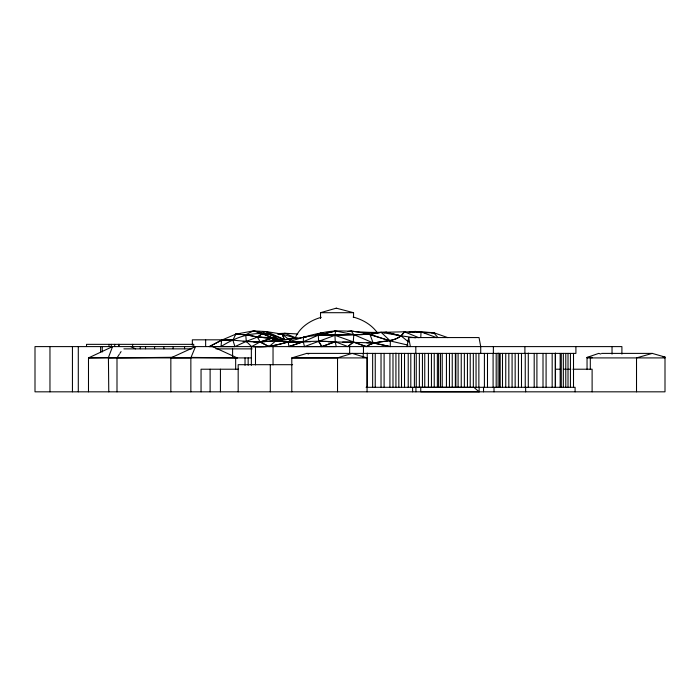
<?xml version="1.0" encoding="UTF-8"?>
<svg xmlns="http://www.w3.org/2000/svg" width="700" height="700" viewBox="0 0 700 700"><rect width="100%" height="100%" fill="white"/><g stroke="black" fill="none" stroke-linecap="round" stroke-linejoin="round"><path stroke-width="1.05" d="M327.994 341.749L373.118 342.886L390.276 346.605L390.32 340.961L381.141 332.369C360.841 333.55 340.576 328.064 320.442 333.156C297.325 337.067 275.642 349.519 251.598 346.57L246.286 341.408L245.744 334.74L253.453 330.899L266.385 331.572L282.284 334.171L295.54 338.126M420.77 337.531L421.041 331.914L414.942 331.459L408.922 332.141M303.284 342.09L303.529 336.998L318.342 335.195L335.589 331.012L353.789 334.626L362.381 334.626M272.178 335.072C254.109 330.47 236.162 336.901 220.972 346.596L234.894 346.605L246.286 341.416L232.925 340.165L221.673 340.165L220.972 346.605L209.3 346.605L221.673 340.165L235.751 334.171L253.453 330.899L272.178 335.081L284.287 339.509L282.284 334.171L278.014 334.171L282.284 334.171L284.926 333.27L297.771 333.988M406.98 346.605L408.678 337.566L479.028 337.566L480.725 346.605L480.725 353.395M108.771 391.825L108.421 357.525L112.56 346.605L88.489 357.91L88.489 391.825M170.844 357.91L190.855 357.831L195.492 346.605L170.844 357.91L170.844 391.825M295.697 336.831C300.562 326.743 310.721 320.197 321.283 317.319M116.996 391.825L116.996 357.91L119.324 354.296M119.901 353.395L121.065 351.584M447.834 337.627L433.685 332.701L404.408 331.8C395.946 345.152 377.694 338.301 366.424 346.605L334.959 335.309L318.342 335.178L303.284 341.749L288.908 346.605L288.295 342.09L292.049 338.345M418.81 337.689L404.408 331.8C395.929 345.135 377.694 338.301 366.424 346.605L353.264 342.09L342.685 342.09M340.183 335.309L318.342 335.309L320.442 333.156L323.488 333.305M310.441 341.749L288.295 342.09L269.098 346.605L260.059 341.959L275.949 340.734L288.295 342.125L318.631 341.18L335.274 341.749L347.953 346.605L353.264 342.081L353.789 334.626L351.164 330.899L348.066 331.45M347.953 346.605L353.264 342.09L353.264 342.877M251.598 346.605L260.059 341.976L273.009 337.794L276.832 339.185M209.3 346.588L221.673 340.165L232.925 340.165L235.751 334.171L239.873 334.005L235.751 334.189L235.751 334.74M412.956 332.369L414.942 331.459L433.685 332.701L437.929 337.549M412.93 332.255L414.942 331.459L421.041 331.914L436.678 337.645M243.206 341.408L246.286 341.408L257.591 336.998L262.185 333.611L272.178 335.081L278.189 339.325M404.408 331.8L381.141 332.369L369.906 334.303L334.959 335.309L304.483 346.605L288.908 346.535L303.284 341.749M315.543 334.898L320.442 333.156L320.442 333.839M289.1 339.036L291.06 338.581L286.142 339.71L271.425 338.354L260.059 341.976L246.286 341.408L246.286 341.976M291.795 391.825L291.795 357.91L337.531 357.858L352.196 353.395L367.054 357.91L367.054 391.825M575.907 346.605L575.907 353.395L306.74 353.395L291.795 357.91L367.054 357.91M320.512 318.509L320.512 312.699L336.245 308.175M621.906 354.148L621.906 346.605L35 346.605L35 391.825L665 391.825L665 357.053L652.251 353.395L636.519 357.91L636.519 391.825M587.046 369.574L587.046 357.42L598.719 353.395L600.819 353.99M592.025 357.91L592.025 357.42L590.301 357.91L590.301 369.574M384.151 332.797L386.207 332.255L401.056 335.869L415.555 337.776M318.631 341.749L318.342 335.195L335.589 331.012L334.959 335.309L335.274 342.09M351.164 330.899L369.906 334.285L381.141 332.369L386.207 332.255L401.056 335.869L408.485 341.915M277.821 339.386L266.385 331.572L263.156 331.957L266.385 331.572L284.287 339.491L282.284 334.171L288.129 339.01M282.065 340.121L260.059 341.976L246.286 341.399M431.533 332.885L433.685 332.701L433.685 333.498M416.789 332.141L421.041 331.914M278.714 333.567L284.926 333.27L295.671 337.803M297.273 338.135L275.949 340.716L269.098 346.605L260.059 341.976L257.591 336.998L245.744 334.74L235.751 334.171L239.916 334.171M108.771 357.91L116.996 357.735M108.421 357.525L88.489 357.91L251.352 357.91M116.996 357.91L173.565 357.28M662.988 357.061L665 357.053M235.13 357.884L237.178 357.91L191.415 357.402M320.512 312.699L353.561 312.699L353.561 317.546M424.2 332.701L433.685 332.701M242.751 334.74L247.8 334.74M398.965 335.869L401.056 335.869L381.141 332.369L362.215 332.483L369.906 334.285L390.32 340.961L408.012 345.135M306.705 336.998L275.949 340.734L271.425 338.354L257.591 336.998L245.744 334.74M270.953 337.794L273.009 337.794L275.765 339.001M268.231 338.354L271.425 338.354L275.949 340.734L288.295 342.09L292.049 338.354L297.273 338.354M223.982 339.824L192.351 339.824L192.351 345.24M253.706 341.976L262.176 341.976M286.239 342.09L298.996 342.09M366.844 342.877L375.27 342.877M123.883 348.871L191.826 348.871M215.95 348.871L252.175 348.871M601.589 353.395L652.251 353.395M587.046 357.42L592.025 357.42M587.046 357.91L665 357.91M292.626 364.691L238.175 364.691L238.175 391.825M238.586 369.215L201.049 369.215L201.049 391.825M555.66 369.215L560.184 369.215M563.378 369.215L566.309 369.215M567.63 369.215L570.824 369.215M572.871 369.215L592.113 369.215L592.113 391.825M366.082 387.301L575.094 387.301L575.094 391.825M479.141 387.301L479.141 391.825L420.752 391.79L420.752 387.301M221.673 340.165L232.925 340.183L234.894 346.605M415.485 387.301L473.926 387.38L479.141 391.825M318.342 335.195L353.789 334.626L373.118 342.877L390.276 346.605M318.631 341.18L321.799 346.579L335.274 341.749L321.799 346.596L318.631 341.18L335.274 341.749L336.201 346.605L304.483 346.605L303.284 341.731M271.425 338.371L257.591 336.998L257.591 337.794M414.942 331.459L417.961 332.141M336.315 308.175L353.561 312.699M272.431 338.642L274.426 339.203M353.115 317.047C362.381 319.445 371.192 324.476 376.967 332.238M306.74 353.395L308.735 353.99M253.453 330.899L262.185 333.611L275.686 339.351M369.906 334.626L390.32 340.97M275.599 339.062L262.185 333.611L257.591 336.998L273.009 337.794L273.009 338.354M212.572 346.605L237.142 357.875M130.751 346.605L135.572 348.871M266.385 331.572L272.178 335.081M369.906 334.285L373.118 342.877M408.678 337.566L410.375 346.605M612.028 346.605L612.028 354.148M573.51 353.395L573.51 387.301M570.43 353.395L570.43 387.301M568.015 353.395L568.015 387.301M565.775 353.395L565.775 387.301M563.334 353.395L563.334 387.301M561.278 353.395L561.278 387.301M560.166 353.395L560.166 387.301M555.494 353.071L555.494 387.52M555.222 353.395L555.222 387.301M552.169 353.395L552.169 387.301M546.087 353.395L546.087 387.301M543.008 353.395L543.008 387.301M536.909 353.395L536.909 387.301M534.196 353.395L534.196 387.301M528.29 353.071L528.29 387.52M525.648 387.301L525.648 391.825M525.245 353.395L525.245 387.301M524.904 346.605L524.904 353.395M521.491 353.395L521.491 387.301M518.411 353.395L518.411 387.301M515.156 353.395L515.156 387.301M512.085 353.395L512.085 387.301M508.83 353.395L508.83 387.301M505.75 353.395L505.75 387.301M502.495 353.395L502.495 387.301M499.896 353.395L499.896 387.301M499.765 353.395L499.765 387.301M498.111 353.071L498.111 387.52M496.186 353.395L496.186 387.301M494.016 387.301L494.016 391.825M493.369 346.605L493.369 353.395M493.097 353.395L493.097 387.301M487.489 353.395L487.489 387.301M484.409 353.395L484.409 387.301M483.534 387.301L483.534 391.825M478.87 353.395L478.87 387.301M476.044 353.395L476.044 387.301M473.331 353.395L473.331 387.301M470.216 353.395L470.216 387.301M467.434 353.395L467.434 387.301M464.363 353.395L464.363 387.301M461.239 353.395L461.239 387.301M458.097 353.395L458.097 387.301M455.858 353.395L455.858 387.301M455.359 353.395L455.359 387.301M452.244 353.395L452.244 387.301M449.461 353.395L449.461 387.301M446.434 353.395L446.434 387.301M442.225 353.395L442.225 387.301M440.44 353.395L440.44 387.301M438.585 353.395L438.585 387.301M437.369 353.395L437.369 387.301M434.245 353.395L434.245 387.301M431.445 353.395L431.445 387.301M428.418 353.395L428.418 387.301M424.751 353.395L424.751 387.301M422.441 353.395L422.441 387.301M419.37 353.395L419.37 387.301M416.255 353.395L416.255 387.301M415.931 387.301L415.931 391.825M415.817 346.605L415.817 353.395M414.4 353.395L414.4 387.301M412.615 387.301L412.615 391.825M410.804 353.395L410.804 387.301M408.223 353.395L408.223 387.301M404.521 353.395L404.521 387.301M401.511 353.395L401.511 387.301M398.842 353.395L398.842 387.301M395.929 353.071L395.929 387.52M392.989 353.395L392.989 387.301M389.918 353.395L389.918 387.301M384.108 353.395L384.108 387.301M381.027 353.395L381.027 387.301M375.244 353.395L375.244 387.301M372.645 353.395L372.645 387.301M367.238 353.071L367.238 387.52M363.466 346.605L363.466 353.395M363.213 353.395L363.213 357.63M349.65 346.605L349.65 353.395M337.531 357.858L337.531 391.825M273.035 346.605L273.035 364.91M270.296 364.691L270.296 391.825M255.491 346.605L255.491 364.91M251.352 346.605L251.352 365.33M248.168 357.91L248.168 365.33M245.026 357.91L245.026 365.33M235.664 357.91L235.664 369.574M232.593 348.871L232.593 356.387M220.43 369.215L220.43 391.825M210.114 369.215L210.114 391.825M205.643 339.824L205.643 346.325M193.751 346.509L193.751 344.348L86.52 344.348L86.52 346.509M190.855 357.831L190.855 391.825M184.572 346.605L184.572 348.766M173.11 346.605L173.11 348.766M163.844 346.605L163.844 348.766M154.595 346.605L154.595 348.766M145.53 346.605L145.53 348.766M140.263 346.605L140.263 348.766M132.615 344.348L132.615 346.509M119.079 344.348L119.079 346.509M118.668 344.348L118.668 346.509M114.695 344.348L114.695 346.509M111.3 344.348L111.3 346.509M108.99 344.348L108.99 346.509M102.235 346.605L102.235 351.995M100.608 346.605L100.608 351.995M78.295 346.605L78.295 391.825M72.441 346.605L72.441 391.825M49.962 346.605L49.962 391.825"/></g></svg>
